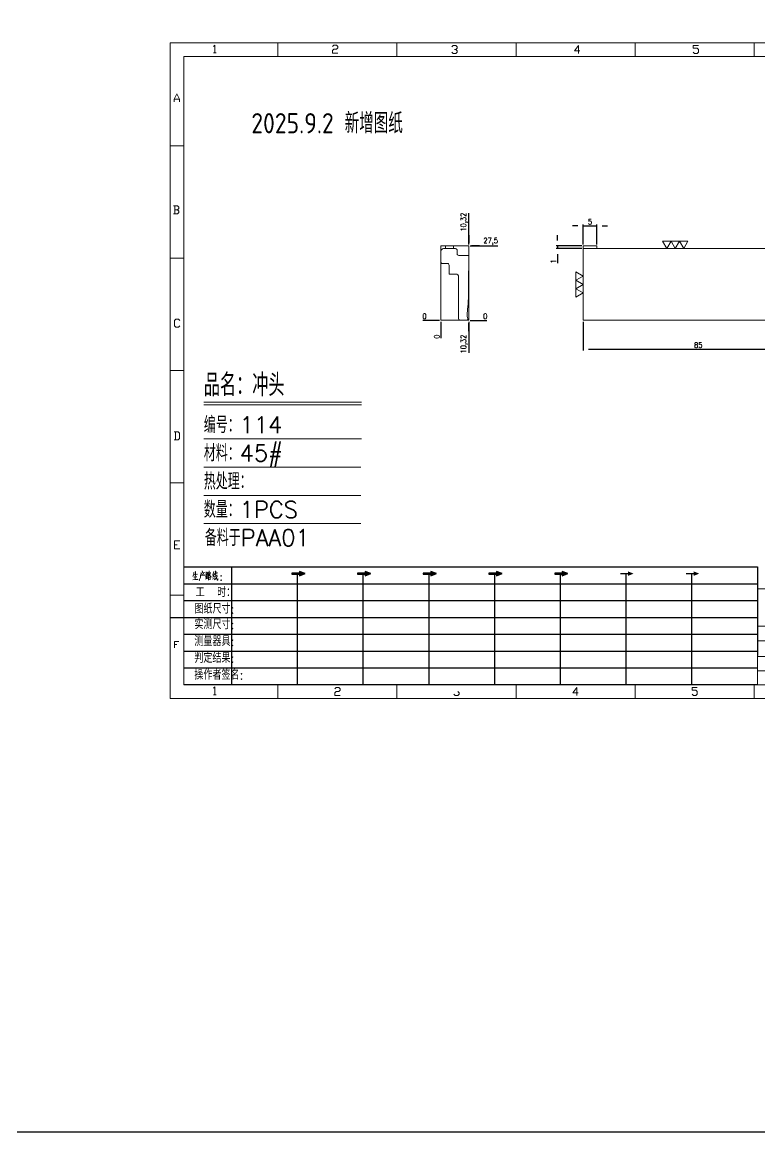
# Model space of a CAD drawing. Header units: millimetres. Extents: x 88508 to 142116, y -5268 to 20283.
# Drawn here: x 97012.7 to 97285.2, y 11821.9 to 12231.8 of the extents above; entities that cross this region are included whole.
import ezdxf
from ezdxf.enums import TextEntityAlignment as Align

# ---------------------------------------------------------------- set-up
doc = ezdxf.new("R2010")
doc.units = ezdxf.units.MM
doc.linetypes.add('DASHED', pattern=[0])
doc.linetypes.add('HIDDEN', pattern=[0])
for name, color, linetype in [('DIM', 4, 'Continuous'), ('PH', 255, 'Continuous'), ('PH_P', 2, 'Continuous'), ('PUNCH', 2, 'Continuous'), ('TEXT', 4, 'Continuous')]:
    doc.layers.add(name, color=color, linetype=linetype)
doc.styles.add('chinesef_fs', font='simplex.shx', dxfattribs={"bigfont": 'gbcbig.shx'})
doc.styles.add('gbenor', font='gbenor.shx', dxfattribs={"bigfont": 'gbcbig.shx'})
doc.styles.add('GBENOR_', font='gbenor.shx', dxfattribs={"bigfont": 'gbcbig'})
doc.styles.get("Standard").update_dxf_attribs({"font": 'txt.shx', "width": 0.85, "bigfont": 'ctxt.shx'})
doc.styles.add('TXT', font='txt.shx', dxfattribs={"width": 0.8, "bigfont": 'ctxt.shx'})
doc.dimstyles.new('T-2-WX', dxfattribs={"dimtxt": 2, "dimasz": 2, "dimexe": 0.5, "dimexo": 0.5, "dimgap": 0.5, "dimtad": 1, "dimtxsty": 'Standard', "dimblk": 'OPEN30', "dimcen": 0, "dimazin": 3, "dimtfac": 1, "dimtmove": 0, "dimatfit": 3, "dimldrblk": 'OPEN30', "dimlwd": -1, "dimlwe": -1})

# ---------------------------------------------------------------- blocks, each defined once
blk = doc.blocks.new('U40')
for points in [[(351.8, 337.7), (351.8, 333.2), (367, 339.3), (351.8, 345.3), (351.8, 340.8), (331.2, 340.8), (331.2, 337.7)], [(545.7, 339.3), (530.6, 345.3), (530.6, 340.8), (509.9, 340.8), (509.9, 337.7), (530.6, 337.7), (530.6, 333.2)], [(724.5, 339.3), (709.3, 345.3), (709.3, 340.8), (688.7, 340.8), (688.7, 337.7), (709.3, 337.7), (709.3, 333.2)], [(903.3, 339.3), (888.1, 345.3), (888.1, 340.8), (867.5, 340.8), (867.5, 337.7), (888.1, 337.7), (888.1, 333.2)], [(1082.1, 339.3), (1066.9, 345.3), (1066.9, 340.8), (1046.3, 340.8), (1046.3, 337.7), (1066.9, 337.7), (1066.9, 333.2)], [(1245.7, 337.7), (1245.7, 333.2), (1260.9, 339.3), (1245.7, 345.3), (1245.7, 340.8), (1225.1, 340.8), (1225.1, 337.7)], [(1424.5, 337.7), (1424.5, 333.2), (1439.7, 339.3), (1424.5, 345.3), (1424.5, 340.8), (1403.8, 340.8), (1403.8, 337.7)]]:
    blk.add_hatch(color=3).paths.add_polyline_path(points)
at = {"color": 254, "lineweight": 18}
for p, q in [((0, 1783.5), (0, 0)), ((0, 1783.5), (2530.2, 1783.5)), ((941.1, 1783.5), (941.1, 1746.5)), ((1265.1, 1783.5), (1265.1, 1746.5)), ((1589.1, 1783.5), (1589.1, 1746.5)), ((37, 37), (37, 1746.5)), ((37, 1746.5), (2493.2, 1746.5)), ((0, 1502.7), (37, 1502.7)), ((0, 1197.2), (37, 1197.2)), ((0, 891.7), (37, 891.7)), ((0, 586.3), (37, 586.3)), ((0, 280.8), (37, 280.8)), ((1598.1, 298), (2493.2, 298)), ((1598.2, 196.6), (2493.2, 196.6)), ((2493.2, 156.4), (1598.2, 156.4)), ((2493.2, 114.1), (1598.2, 114.1)), ((2493.2, 75), (1598.2, 75)), ((37, 37), (2493.2, 37)), ((941.1, 0), (941.1, 37)), ((1265.1, 0), (1265.1, 37)), ((1589.1, 0), (1589.1, 37)), ((0, 0), (2530.2, 0))]:
    blk.add_line(p, q, dxfattribs=at)
at = {"color": 254, "linetype": 'Continuous', "lineweight": 18}
for p, q in [((293.1, 1783.5), (293.1, 1746.5)), ((617.1, 1783.5), (617.1, 1746.5)), ((1598.1, 298), (1598.1, 37)), ((1598.2, 298), (1598.2, 37)), ((293.1, 0), (293.1, 37)), ((617.1, 0), (617.1, 37))]:
    blk.add_line(p, q, dxfattribs=at)
for p, q in [((38, 357.6), (1598.2, 357.6)), ((1598.2, 357.6), (1598.2, 116.2)), ((38, 311.8), (1598.2, 311.8)), ((37.1, 266), (1598.2, 266)), ((0.1, 220.2), (1598.2, 220.2)), ((37.1, 174.4), (1598.2, 174.4)), ((37.1, 128.6), (1598.2, 128.6)), ((37.1, 82.8), (1598.2, 82.8))]:
    blk.add_line(p, q)
at = {"color": 254}
for p, q in [((167.8, 37), (167.8, 357.6)), ((346.7, 37), (346.7, 337.9)), ((525.5, 37), (525.5, 340.8)), ((704.3, 37), (704.3, 340.8)), ((883.1, 37), (883.1, 340.8)), ((1061.9, 37), (1061.9, 337.7)), ((1240.6, 37), (1240.6, 340.8)), ((1419.4, 37), (1419.4, 340.8)), ((1598.2, 37), (38, 37))]:
    blk.add_line(p, q, dxfattribs=at)
at = {"color": 92, "lineweight": 18}
for points in [[(118.3, 1773.7), (121.9, 1777.3), (121.9, 1755.8)], [(118.3, 1755.8), (125.5, 1755.8)], [(441.4, 1773.1), (445, 1776.7), (452.2, 1776.7), (455.8, 1773.1), (455.8, 1769.5), (452.2, 1765.9), (445, 1765.9), (441.4, 1762.3), (441.4, 1755.1), (455.8, 1755.1)], [(766.4, 1772.4), (770, 1776), (777.2, 1776), (780.8, 1772.4), (780.8, 1768.8), (777.2, 1765.2), (773.6, 1765.2)], [(777.2, 1765.2), (780.8, 1761.6), (780.8, 1758), (777.2, 1754.4), (770, 1754.4), (766.4, 1758)], [(1114.4, 1761.4), (1100, 1761.4), (1110.8, 1775.8), (1110.8, 1754.2)], [(1423.4, 1757.7), (1427, 1754.1), (1434.2, 1754.1), (1437.8, 1757.7), (1437.8, 1764.9), (1434.2, 1768.5), (1423.4, 1768.5), (1423.4, 1775.7), (1437.8, 1775.7)], [(11.1, 1622.8), (11.1, 1630), (18.3, 1644.4), (25.5, 1630), (25.5, 1622.8)], [(11.1, 1630), (25.5, 1630)], [(20, 1329), (23.6, 1332.6), (23.6, 1336.2), (20, 1339.8), (9.2, 1339.8)], [(9.2, 1318.2), (20, 1318.2), (23.6, 1321.8), (23.6, 1325.4), (20, 1329), (12.8, 1329)], [(12.8, 1339.8), (12.8, 1318.2)], [(26.1, 1013.2), (22.5, 1009.6), (15.3, 1009.6), (11.7, 1013.2), (11.7, 1027.6), (15.3, 1031.2), (22.5, 1031.2), (26.1, 1027.6)], [(11, 703.2), (21.8, 703.2), (25.4, 706.8), (25.4, 721.2), (21.8, 724.8), (11, 724.8)], [(14.6, 724.8), (14.6, 703.2)], [(26.1, 407), (11.7, 407), (11.7, 428.6), (26.1, 428.6)], [(11.7, 417.8), (18.9, 417.8)], [(12.3, 137.7), (12.3, 155), (23.8, 155)], [(12.3, 146.4), (18.1, 146.4)], [(118.3, 27.4), (121.9, 31), (121.9, 9.4)], [(118.3, 9.4), (125.5, 9.4)], [(447.9, 25.7), (451.5, 29.3), (458.7, 29.3), (462.3, 25.7), (462.3, 22.1), (458.7, 18.5), (451.5, 18.5), (447.9, 14.9), (447.9, 7.7), (462.3, 7.7)], [(782.7, 18.5), (786.3, 14.9), (786.3, 11.3), (782.7, 7.7), (775.5, 7.7), (771.9, 11.3)], [(1110.3, 14.9), (1095.9, 14.9), (1106.7, 29.3), (1106.7, 7.7)], [(1419.9, 11.3), (1423.5, 7.7), (1430.7, 7.7), (1434.3, 11.3), (1434.3, 18.5), (1430.7, 22.1), (1419.9, 22.1), (1419.9, 29.3), (1434.3, 29.3)]]:
    blk.add_lwpolyline(points, dxfattribs=at)
at = {"color": 92, "lineweight": 0}
for points in [[(65, 342.2), (64.8, 341), (64.1, 337.9), (63.6, 335.7), (62.8, 333.5), (62.1, 331.4)], [(63.8, 335.9), (73.4, 337.5), (73.1, 337.7), (72.5, 337.3)], [(68.4, 345.9), (68.7, 344.4), (68.1, 322.9)], [(82.6, 335.1), (82.6, 331.8), (82.3, 329), (81.9, 326.8), (81.2, 324.9), (80.3, 323.1), (79.6, 321.9), (78.8, 320.9)], [(93.3, 335.5), (94.1, 335.7), (94.3, 335.5), (82.6, 334.3), (82.6, 335.1), (82.2, 336.9)], [(82.6, 340.8), (93.7, 342.2), (93.3, 342.4), (92.4, 342)], [(86.1, 336.1), (86, 337.5), (85.3, 339.8)], [(86.7, 346.7), (87.9, 344.6), (88.3, 343)], [(90.3, 341), (90.4, 339.6), (89.1, 335.3)], [(97.2, 334.3), (97.5, 333.5), (97.7, 324.7)], [(97.8, 344), (98.1, 342.6), (98.1, 340.8), (98.1, 337.9), (98.1, 336.3), (98.2, 337.7), (102.1, 338.3), (101.8, 338.3), (102.1, 343.6), (102.1, 343.2), (102.1, 342.8), (98.2, 342.2)], [(100.2, 337.9), (100.1, 325.9)], [(100.2, 332.6), (102.4, 333.1)], [(105.5, 341.2), (105.9, 341), (109.6, 341.8), (109.3, 342.6), (108.5, 339.6), (107.6, 337.3), (106.9, 335.9), (105.9, 334.3), (104.3, 332), (103.1, 330.4), (101.9, 329.4)], [(106.6, 346.5), (106.5, 345.2), (105.1, 341.2), (104.2, 338.9), (103.1, 336.3), (102.6, 335.5)], [(104.9, 339.1), (105.3, 338.7), (107, 335.7), (108.6, 333.3), (109.9, 331.2), (110.3, 330.8), (112.6, 330.8), (110.2, 331.2), (109, 332.6)], [(119.3, 344.8), (119.1, 343.8), (116.8, 338.5), (115.4, 335.5), (119.3, 336.3)], [(120.3, 339.4), (118.1, 333.5), (116.4, 330), (116.1, 329.8), (120.5, 331.4)], [(128.2, 332.4), (128.1, 331.6), (126.9, 329.6), (125.8, 328), (124.5, 326.3), (123, 324.7), (121.4, 323.3), (120.1, 322.3)], [(121.4, 332.2), (128.8, 335.1)], [(121.7, 336.7), (127.7, 339.6)], [(123.4, 346.5), (123.5, 345.4), (123.5, 340.8), (123.8, 337.3), (124, 335.3), (124.2, 333.1), (124.5, 331), (124.8, 329), (125.2, 327.4), (125.9, 325.7), (126.9, 323.9), (127.9, 322.7), (128.9, 321.7), (129.6, 321.3), (129.9, 326.1), (129.4, 321.5)], [(127.7, 341.6), (127.2, 342.4), (125.7, 344.2)], [(61.4, 322.3), (68.2, 322.9), (75.3, 323.7), (74.9, 323.9), (73.8, 323.5)], [(64.5, 329.6), (64.8, 329.6), (65.1, 329.6), (72.5, 331), (71.9, 331), (70.9, 330.8)], [(96.5, 323.9), (102.8, 327.2)], [(104.2, 330), (104.5, 329), (104.5, 321.1), (104.3, 322.1), (104.5, 322.7), (109.2, 323.1), (108.6, 323.1), (109, 329.2), (109, 330), (109.3, 329.4), (108.6, 329.4), (104.6, 328.8)], [(115.3, 324.3), (121.5, 328.2)]]:
    blk.add_lwpolyline(points, dxfattribs=at)
for points in [[(138.7, 332.4), (139.4, 333.5), (138.7, 334.5), (138, 333.5)], [(138.7, 320.9), (139.4, 321.9), (138.7, 322.9), (138, 321.9)]]:
    blk.add_lwpolyline(points, close=True, dxfattribs=at)
for points in [[(367, 339.3), (351.8, 345.3), (351.8, 340.8), (331.2, 340.8), (331.2, 337.7), (351.8, 337.7), (351.8, 333.2), (367, 339.3)], [(545.7, 339.3), (530.6, 345.3), (530.6, 340.8), (509.9, 340.8), (509.9, 337.7), (530.6, 337.7), (530.6, 333.2), (545.7, 339.3)], [(724.5, 339.3), (709.3, 345.3), (709.3, 340.8), (688.7, 340.8), (688.7, 337.7), (709.3, 337.7), (709.3, 333.2), (724.5, 339.3)], [(903.3, 339.3), (888.1, 345.3), (888.1, 340.8), (867.5, 340.8), (867.5, 337.7), (888.1, 337.7), (888.1, 333.2), (903.3, 339.3)], [(1082.1, 339.3), (1066.9, 345.3), (1066.9, 340.8), (1046.3, 340.8), (1046.3, 337.7), (1066.9, 337.7), (1066.9, 333.2), (1082.1, 339.3)]]:
    blk.add_lwpolyline(points)
at = {"color": 3, "style": 'chinesef_fs'}
for s, p in [('工  时：', (69.5, 275.7)), ('图纸尺寸:', (66.2, 230.9)), ('实测尺寸:', (65.9, 188.4)), ('测量器具:', (65.9, 142.6)), ('判定结果:', (65.9, 96.8)), ('操作者签名:', (65.9, 51))]:
    blk.add_text(s, height=24.57, dxfattribs=at).set_placement(p)
at = {"lineweight": 18, "style": 'GBENOR_'}
blk.add_attdef('文档路径', (2126, 386.9), '', height=17.8, dxfattribs=at)
at = {"lineweight": 20, "style": 'TXT'}
for tag, height, p in [('18-**-**', 16.3, (1866.6, 256.2)), ('客户名称', 16.1, (1741.1, 134, 0)), ('料厚:', 16.1, (1741.3, 93.2, 0))]:
    blk.add_attdef(tag, text='', height=height, dxfattribs=at).set_placement(p, align=Align.MIDDLE)
for tag, p, height in [('88888', (1850.9, 207.5), 14.9), ('材质:', (1691.2, 168, 0), 16.1), ('核准', (1869.4, 127.5, 0), 16.1), ('设计', (1868.8, 88.3, 0), 16.1), ('绘图', (1868.2, 49.1, 0), 16.1)]:
    blk.add_attdef(tag, p, '', height=height, dxfattribs=at)
for tag, p, height, width in [('3', (2234.7, 206.9), 15.8, 0.7), ('4', (2234.7, 167.4), 15.8, 0.7), ('核准日期', (2041.1, 124.2, 0), 16.1, 0.68), ('设计日期', (2041.1, 84.5, 0), 16.1, 0.68), ('1', (2251.9, 85.9), 14.6, 0.7), ('绘图日期', (2040.9, 46.4, 0), 16.1, 0.68), ('2', (2235, 49.2), 14.6, 0.7)]:
    blk.add_attdef(tag, p, '', height=height, dxfattribs=dict(at, width=width))
blk = doc.blocks.new('*D9727')
at = {"layer": 'Defpoints', "color": 0}
for p in [(97167.36, 12121.69), (97177.68, 12121.69), (97182.68, 12121.69)]:
    blk.add_point(p, dxfattribs=at)
at = {"layer": 'DIM', "color": 0}
blk.add_line((97178.18, 12121.69), (97184.32, 12121.69), dxfattribs=at)
at = {"layer": 'DIM', "color": 0, "lineweight": 5, "insert": (97183.75, 12123.19), "char_height": 2, "attachment_point": 5}
blk.add_mtext('0', dxfattribs=at)
blk = doc.blocks.new('_Open30')
blk = doc.blocks.new('*D9728')
at = {"layer": 'Defpoints', "color": 0}
for p in [(97177.68, 12149.19), (97182.68, 12149.19), (97167.36, 12121.69)]:
    blk.add_point(p, dxfattribs=at)
at = {"layer": 'DIM', "color": 0}
for p, q in [((97178.18, 12149.19), (97181.68, 12149.19)), ((97181.68, 12149.19), (97178.68, 12149.19)), ((97178.68, 12149.19), (97188.36, 12149.19))]:
    blk.add_line(p, q, dxfattribs=at)
at = {"layer": 'DIM', "color": 0, "lineweight": 5, "insert": (97185.77, 12150.88), "char_height": 2, "attachment_point": 5}
blk.add_mtext('27,5', dxfattribs=at)
blk = doc.blocks.new('*D9729')
at = {"layer": 'Defpoints', "color": 0}
for p in [(97162.36, 12121.69), (97167.36, 12121.69), (97167.36, 12121.69)]:
    blk.add_point(p, dxfattribs=at)
at = {"layer": 'DIM', "color": 0}
blk.add_line((97166.86, 12121.69), (97160.73, 12121.69), dxfattribs=at)
at = {"layer": 'DIM', "color": 0, "lineweight": 5, "insert": (97161.3, 12123.19), "char_height": 2, "attachment_point": 5}
blk.add_mtext('0', dxfattribs=at)
blk = doc.blocks.new('*D9730')
at = {"layer": 'Defpoints', "color": 0}
for p in [(97167.36, 12121.69), (97177.68, 12121.69), (97177.68, 12116.69)]:
    blk.add_point(p, dxfattribs=at)
at = {"layer": 'DIM', "color": 0}
for p, q in [((97177.68, 12121.19), (97177.68, 12117.69)), ((97177.68, 12117.69), (97177.68, 12120.69)), ((97177.68, 12120.69), (97177.68, 12109.64))]:
    blk.add_line(p, q, dxfattribs=at)
at = {"layer": 'DIM', "color": 0, "lineweight": 5, "insert": (97175.99, 12112.92), "char_height": 2, "attachment_point": 5, "rotation": 90}
blk.add_mtext('10,32', dxfattribs=at)
blk = doc.blocks.new('*D9731')
at = {"layer": 'Defpoints', "color": 0}
for p in [(97167.36, 12121.69), (97167.36, 12121.69), (97167.36, 12116.69)]:
    blk.add_point(p, dxfattribs=at)
at = {"layer": 'DIM', "color": 0}
blk.add_line((97167.36, 12121.19), (97167.36, 12115.06), dxfattribs=at)
at = {"layer": 'DIM', "color": 0, "lineweight": 5, "insert": (97165.86, 12115.63), "char_height": 2, "attachment_point": 5, "rotation": 90}
blk.add_mtext('0', dxfattribs=at)
blk = doc.blocks.new('*D9732')
at = {"layer": 'Defpoints', "color": 0}
for p in [(97177.68, 12154.19), (97177.68, 12149.19), (97167.36, 12121.69)]:
    blk.add_point(p, dxfattribs=at)
at = {"layer": 'DIM', "color": 0}
for p, q in [((97177.68, 12150.19), (97177.68, 12161.25)), ((97177.68, 12149.69), (97177.68, 12153.19)), ((97177.68, 12153.19), (97177.68, 12150.19))]:
    blk.add_line(p, q, dxfattribs=at)
at = {"layer": 'DIM', "color": 0, "lineweight": 5, "insert": (97175.99, 12157.97), "char_height": 2, "attachment_point": 5, "rotation": 90}
blk.add_mtext('10,32', dxfattribs=at)
blk = doc.blocks.new('*D9733')
at = {"layer": 'Defpoints', "color": 0}
for p in [(97219.96, 12121.69), (97304.96, 12121.69), (97304.96, 12111.05)]:
    blk.add_point(p, dxfattribs=at)
at = {"layer": 'DIM', "color": 0}
for p, q in [((97219.96, 12121.19), (97219.96, 12110.55)), ((97304.96, 12121.19), (97304.96, 12110.55)), ((97221.96, 12111.05), (97302.96, 12111.05))]:
    blk.add_line(p, q, dxfattribs=at)
at = {"layer": 'DIM', "color": 0, "lineweight": 5, "insert": (97262.46, 12112.55), "char_height": 2, "attachment_point": 5}
blk.add_mtext('85', dxfattribs=at)
blk = doc.blocks.new('*D9734')
at = {"layer": 'Defpoints', "color": 0}
for p in [(97224.96, 12156.61), (97219.96, 12149.19), (97224.96, 12149.19)]:
    blk.add_point(p, dxfattribs=at)
at = {"layer": 'DIM', "color": 0}
for p, q in [((97217.96, 12156.61), (97215.96, 12156.61)), ((97219.96, 12149.69), (97219.96, 12157.11)), ((97219.96, 12156.61), (97224.96, 12156.61)), ((97224.96, 12149.69), (97224.96, 12157.11)), ((97226.96, 12156.61), (97228.96, 12156.61))]:
    blk.add_line(p, q, dxfattribs=at)
at = {"layer": 'DIM', "color": 0, "lineweight": 5, "insert": (97222.46, 12158.11), "char_height": 2, "attachment_point": 5}
blk.add_mtext('5', dxfattribs=at)
blk = doc.blocks.new('*D9735')
at = {"layer": 'Defpoints', "color": 0}
for p in [(97210.46, 12148.19), (97219.96, 12149.19), (97219.96, 12148.19)]:
    blk.add_point(p, dxfattribs=at)
at = {"layer": 'DIM', "color": 0}
for p, q in [((97210.46, 12151.19), (97210.46, 12153.19)), ((97219.46, 12149.19), (97209.96, 12149.19)), ((97219.46, 12148.19), (97209.96, 12148.19)), ((97210.46, 12149.19), (97210.46, 12148.19)), ((97210.46, 12146.19), (97210.46, 12142.79))]:
    blk.add_line(p, q, dxfattribs=at)
at = {"layer": 'DIM', "color": 0, "lineweight": 5, "insert": (97208.96, 12143.49), "char_height": 2, "attachment_point": 5, "rotation": 90}
blk.add_mtext('1', dxfattribs=at)

msp = doc.modelspace()

# ---------------------------------------------------------------- linework, layer by layer
at = {"layer": 'DIM', "color": 4, "linetype": 'Continuous', "lineweight": 5}
for p, q in [((97079.773, 12091.521), (97138.022, 12091.521)), ((97079.773, 12090.447), (97138.022, 12090.447)), ((97079.773, 12077.872), (97138.022, 12077.872)), ((97079.773, 12067.443), (97137.769, 12067.443)), ((97079.773, 12057.015), (97137.769, 12057.015)), ((97079.773, 12046.586), (97137.769, 12046.586))]:
    msp.add_line(p, q, dxfattribs=at)
at = {"layer": 'PH_P', "linetype": 'HIDDEN', "lineweight": 5}
msp.add_line((97172.065, 12148.192), (97169.065, 12148.192), dxfattribs=at)
at = {"layer": 'PH_P', "linetype": 'Continuous', "lineweight": 5}
msp.add_lwpolyline([(97170.365, 12138.796), (97172.903, 12138.796, -0.4136808), (97173.903, 12137.798), (97173.931, 12122.194, 0.419624), (97174.441, 12121.695), (97176.914, 12121.745, 0.4708973), (97177.297, 12122.228), (97177.176, 12122.796, -0.0755746), (97177.07, 12124.173), (97177.086, 12124.456, -0.0150813), (97177.206, 12125.663), (97177.331, 12126.768, 0.0232012), (97177.573, 12130.897), (97177.6, 12134.528), (97177.682, 12145.692), (97173.965, 12145.692, -0.4142136), (97173.365, 12146.292), (97173.365, 12147.592, 0.4142136), (97172.765, 12148.192), (97172.065, 12148.192), (97172.065, 12149.192), (97169.065, 12149.192), (97169.065, 12148.192), (97168.365, 12148.192, 0.4142136), (97167.365, 12147.192), (97167.365, 12143.292, 0.4142136), (97167.965, 12142.692), (97169.765, 12142.692, -0.4142136), (97170.365, 12142.092), (97170.365, 12138.775)], format="xyb", dxfattribs=at)
msp.add_lwpolyline([(97219.963, 12148.192), (97219.963, 12149.192), (97224.963, 12149.192), (97224.963, 12148.192)], close=True, dxfattribs=at)
at = {"layer": 'PUNCH', "color": 8, "linetype": 'Continuous'}
msp.add_lwpolyline([(93304.339, 12582.155), (93304.339, 11821.886), (107495.181, 11821.886), (107495.181, 12582.155)], close=True, dxfattribs=at)
at = {"layer": 'TEXT', "color": 8, "linetype": 'DASHED', "lineweight": 5}
msp.add_lwpolyline([(97167.365, 12121.695), (97177.682, 12121.695), (97177.682, 12149.192), (97167.365, 12149.192)], close=True, dxfattribs=at)
at = {"layer": 'TEXT', "color": 2, "lineweight": 5}
msp.add_lwpolyline([(97219.963, 12148.192), (97304.963, 12148.192), (97304.963, 12121.695), (97219.963, 12121.695)], close=True, dxfattribs=at)
at = {"layer": 'TEXT', "lineweight": 5}
for points in [[(97258.629, 12150.892), (97257.07, 12148.192), (97255.511, 12150.892), (97253.953, 12148.192), (97252.394, 12150.892), (97250.835, 12148.192), (97249.276, 12150.892), (97258.629, 12150.892)], [(97217.263, 12139.62), (97219.963, 12138.061), (97217.263, 12136.502), (97219.963, 12134.944), (97217.263, 12133.385), (97219.963, 12131.826), (97217.263, 12130.267), (97217.263, 12139.62)]]:
    msp.add_lwpolyline(points, close=True, dxfattribs=at)

# ---------------------------------------------------------------- block references
at = {"lineweight": 5, "ltscale": 3, "xscale": 0.1358040843903572, "yscale": 0.1358040843887496, "zscale": 0.1358040843889963}
msp.add_blockref('U40', (97067.328, 11982.038), dxfattribs=at)

# ---------------------------------------------------------------- texts
at = {"layer": 'DIM', "color": 3, "linetype": 'Continuous', "lineweight": 5, "style": 'chinesef_fs'}
for s, height, p in [('品名：冲头', 8.2814, (97079.773, 12093.668)), ('编号：114', 6.1344, (97079.773, 12080.019)), ('材料：45#', 6.1344, (97079.773, 12069.59)), ('热处理： ', 6.1344, (97079.773, 12059.162)), ('数量：1PCS', 6.1344, (97079.773, 12048.733)), ('备料于PAA01', 6.1344, (97080.146, 12038.305))]:
    msp.add_text(s, height=height, dxfattribs=at).set_placement(p)
at = {"layer": 'PH', "color": 6, "linetype": 'Continuous', "lineweight": 5, "style": 'gbenor'}
msp.add_text('2025.9.2 新增图纸', height=7.46496, dxfattribs=at).set_placement((97125.309, 12194.918), align=Align.MIDDLE)

# ---------------------------------------------------------------- dimensions: what is measured, and where the dimension line sits
at = {"layer": 'DIM', "lineweight": 5}
for feature_location, offset, dtype, origin, picture, middle in [((97177.682, 12149.192), (0, 5), 1, (97167.365, 12121.695), '*D9732', (97175.991, 12157.971)), ((97177.682, 12149.192), (5, 0), 0, (97167.365, 12121.695), '*D9728', (97185.772, 12150.882)), ((97167.364551185, 12121.694872703), (-5, 0), 0, (97167.364551185, 12121.694872703), '*D9729', (97161.297884518, 12123.194872703)), ((97177.681950646, 12121.694872703), (5, 0), 0, (97167.364551185, 12121.694872703), '*D9727', (97183.748617313, 12123.194872703)), ((97167.364551185, 12121.694872703), (0, -5), 1, (97167.364551185, 12121.694872703), '*D9731', (97165.864551185, 12115.628206036)), ((97177.682, 12121.695), (0, -5), 1, (97167.365, 12121.695), '*D9730', (97175.991, 12112.916))]:
    dim = msp.add_ordinate_dim(feature_location=feature_location, offset=offset, dtype=dtype, origin=origin, dimstyle='T-2-WX', dxfattribs=at)
    dim.commit()
    dim.dimension.update_dxf_attribs({"geometry": picture, "text_midpoint": middle})
for base, p1, p2, picture, middle in [((97224.963, 12156.608), (97219.963, 12149.192), (97224.963, 12149.192), '*D9734', (97222.463, 12158.108)), ((97304.963, 12111.054), (97219.963, 12121.695), (97304.963, 12121.695), '*D9733', (97262.463, 12112.554))]:
    dim = msp.add_linear_dim(base=base, p1=p1, p2=p2, dimstyle='T-2-WX', dxfattribs=at)
    dim.commit()
    dim.dimension.update_dxf_attribs({"geometry": picture, "text_midpoint": middle})
dim = msp.add_linear_dim(base=(97210.465, 12148.192), p1=(97219.963, 12149.192), p2=(97219.963, 12148.192), angle=90, dimstyle='T-2-WX', dxfattribs=at)
dim.commit()
dim.dimension.update_dxf_attribs({"geometry": '*D9735', "text_midpoint": (97208.965, 12143.49)})

doc.saveas('drawing.dxf')
